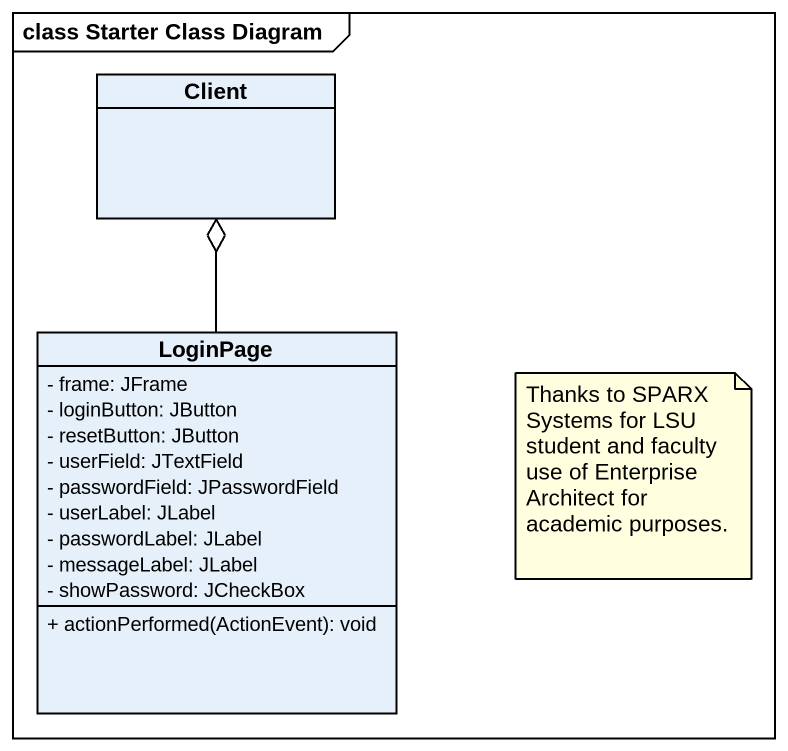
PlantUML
@startuml
mainframe class Starter Class Diagram
hide circle
hide empty members
skinparam classAttributeIconSize 0
class Client
class LoginPage {
  - frame: JFrame
  - loginButton: JButton
  - resetButton: JButton
  - userField: JTextField
  - passwordField: JPasswordField
  - userLabel: JLabel
  - passwordLabel: JLabel
  - messageLabel: JLabel
  - showPassword: JCheckBox
  + actionPerformed(ActionEvent): void
}
LoginPage -up-o Client
note as N1
  Thanks to SPARX Systems for LSU student and faculty use of Enterprise Architect for
  academic purposes.
end note
@enduml
